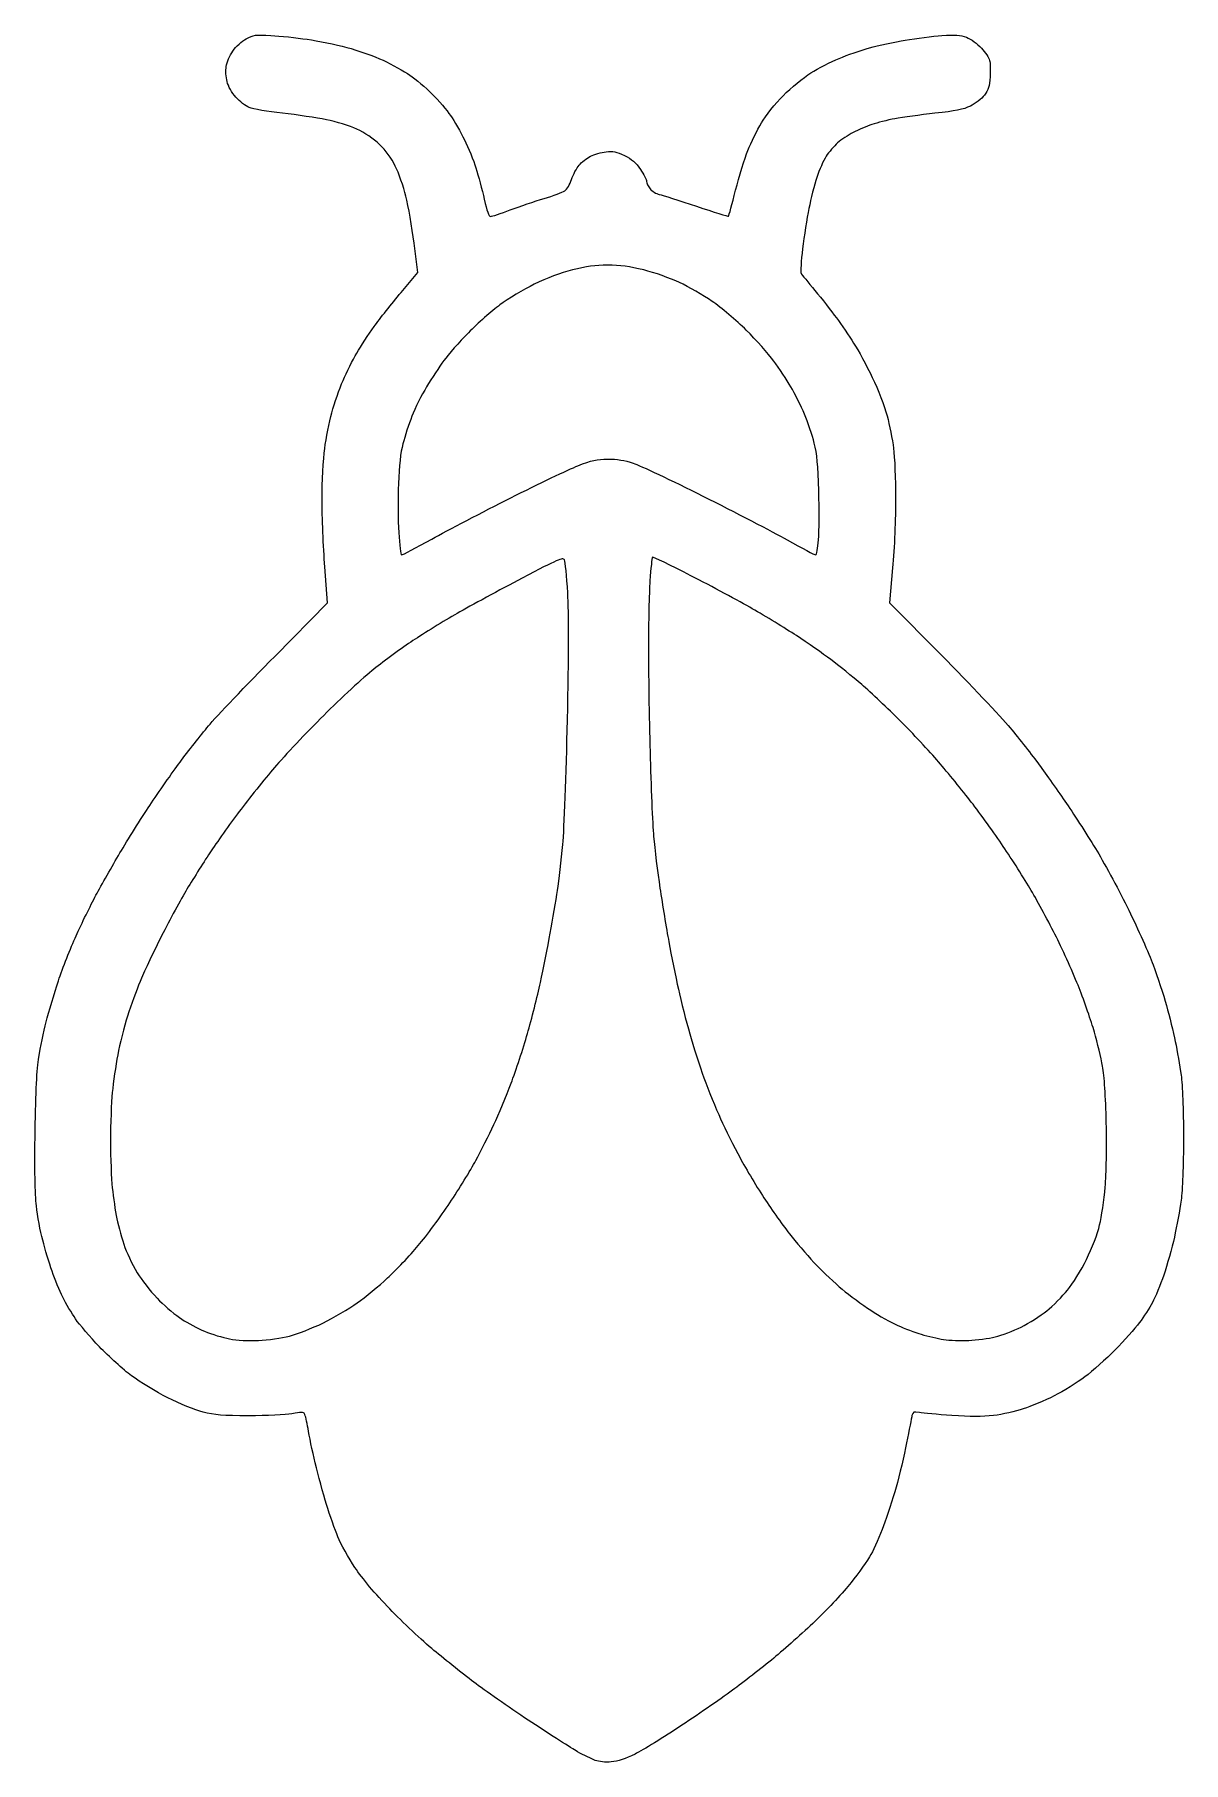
# Model space of a CAD drawing. Extents: x 1 to 50.8, y 1 to 75.9.
import ezdxf

# ---------------------------------------------------------------- set-up
doc = ezdxf.new("R2010")
doc.units = 0
doc.layers.add('Layer_1', color=7, linetype='CONTINUOUS')

msp = doc.modelspace()

# ---------------------------------------------------------------- linework, layer by layer
at = {"layer": 'Layer_1', "color": 7}
for points in [[(16.875685, 64.731356), (17.603027, 65.60051), (17.44292, 66.872029)], [(11.413909, 48.96665), (13.695087, 51.272936), (13.574404, 52.834529)], [(38.191057, 52.788864), (38.056717, 51.272102), (40.304667, 49.004459)], [(25.295989, 1.080567), (25.296038, 1.080437)]]:
    msp.add_lwpolyline(points, dxfattribs=at)
for points in [[(18.214431, 54.040238)], [(12.03655, 19.479371)], [(42.638668, 19.446061)]]:
    msp.add_lwpolyline(points, close=True, dxfattribs=at)
for points in [[(9.584782, 75.19982), (9.726107, 75.408685), (9.96149, 75.625158), (10.16626, 75.734581)], [(10.16626, 75.734581), (10.481448, 75.903009), (10.571198, 75.914882), (11.236596, 75.876169)], [(11.236596, 75.876169), (11.636061, 75.852929), (12.341336, 75.778789), (12.803874, 75.711409)], [(12.803874, 75.711409), (13.266412, 75.644029), (14.040496, 75.485319), (14.524059, 75.358712)], [(38.742127, 75.673448), (39.216117, 75.756358), (39.929107, 75.847049), (40.326537, 75.874985)], [(40.326537, 75.874985), (40.911537, 75.916105), (41.113887, 75.901055), (41.389138, 75.795935)], [(41.389138, 75.795935), (41.581138, 75.722605), (41.863728, 75.520061), (42.038378, 75.330594)], [(9.297105, 74.534738), (9.324735, 74.707529), (9.45419, 75.006815), (9.584782, 75.19982)], [(14.524059, 75.358712), (15.007621, 75.232106), (15.717115, 74.980311), (16.100711, 74.799167)], [(35.869327, 74.882798), (36.218497, 75.030372), (36.813817, 75.234722), (37.192257, 75.33691)], [(37.192257, 75.33691), (37.570697, 75.439098), (38.268137, 75.59054), (38.742127, 75.673448)], [(42.038378, 75.330594), (42.208468, 75.14607), (42.369848, 74.906556), (42.397008, 74.798341)], [(9.333215, 73.877651), (9.285725, 74.066259), (9.269475, 74.361948), (9.297105, 74.534738)], [(16.100711, 74.799167), (16.484306, 74.618024), (17.007001, 74.327993), (17.262254, 74.154654)], [(33.446076, 73.265102), (33.782466, 73.606099), (34.322476, 74.049207), (34.646086, 74.249788)], [(34.646086, 74.249788), (34.969696, 74.450369), (35.520156, 74.735223), (35.869327, 74.882798)], [(42.397008, 74.798341), (42.424208, 74.690127), (42.433308, 74.369365), (42.417208, 74.085539)], [(9.715209, 73.198857), (9.541853, 73.395799), (9.383847, 73.676573), (9.333215, 73.877651)], [(17.262254, 74.154654), (17.517507, 73.981315), (17.951986, 73.613857), (18.227762, 73.338079)], [(42.417208, 74.085539), (42.393408, 73.663377), (42.348708, 73.517871), (42.171648, 73.285777)], [(10.2988, 72.747907), (10.140429, 72.811197), (9.877813, 73.014129), (9.715209, 73.198857)], [(11.733536, 72.504878), (11.102802, 72.575248), (10.45717, 72.684613), (10.2988, 72.747907)], [(18.227762, 73.338079), (18.503539, 73.062304), (18.862099, 72.640808), (19.024563, 72.401424)], [(32.503006, 72.083499), (32.685306, 72.392386), (33.109686, 72.924107), (33.446076, 73.265102)], [(41.561518, 72.812595), (41.257088, 72.666105), (40.908697, 72.595322), (40.025657, 72.500556)], [(42.171648, 73.285777), (42.052108, 73.129041), (41.779038, 72.917268), (41.561518, 72.812595)], [(13.640308, 72.224477), (13.222317, 72.308327), (12.36427, 72.434506), (11.733536, 72.504878)], [(14.957781, 71.81445), (14.651162, 71.956116), (14.0583, 72.140628), (13.640308, 72.224477)], [(19.024563, 72.401424), (19.187027, 72.16204), (19.458122, 71.69095), (19.626994, 71.354559)], [(31.915936, 70.887824), (32.056526, 71.236559), (32.320716, 71.774613), (32.503006, 72.083499)], [(37.293677, 72.013003), (37.067797, 71.935293), (36.704407, 71.781214), (36.486157, 71.670613)], [(38.293947, 72.266143), (37.969677, 72.204633), (37.519557, 72.090716), (37.293677, 72.013003)], [(40.025657, 72.500556), (39.397487, 72.433146), (38.618227, 72.327656), (38.293947, 72.266143)], [(15.939544, 71.155613), (15.683917, 71.397373), (15.293668, 71.65926), (14.957781, 71.81445)], [(19.626994, 71.354559), (19.795866, 71.018168), (20.020082, 70.467709), (20.125251, 70.131317)], [(35.805507, 71.220908), (35.649406, 71.084171), (35.425736, 70.821277), (35.308466, 70.636699)], [(36.486157, 71.670613), (36.267897, 71.560013), (35.961597, 71.357645), (35.805507, 71.220908)], [(16.629719, 70.213476), (16.455354, 70.568156), (16.217762, 70.892484), (15.939544, 71.155613)], [(24.594126, 70.251721), (24.700725, 70.378407), (24.923583, 70.551257), (25.089365, 70.635833)], [(25.089365, 70.635833), (25.255147, 70.720413), (25.559211, 70.809554), (25.765061, 70.833934)], [(25.765061, 70.833934), (26.074204, 70.870544), (26.213444, 70.842034), (26.565203, 70.669904)], [(26.565203, 70.669904), (26.883292, 70.514277), (27.058129, 70.361971), (27.256037, 70.068094)], [(31.384136, 69.163639), (31.536036, 69.763206), (31.775346, 70.539089), (31.915936, 70.887824)], [(35.308466, 70.636699), (35.191186, 70.452122), (35.009256, 70.039277), (34.904176, 69.719268)], [(17.089216, 68.908076), (16.982737, 69.328565), (16.775963, 69.915995), (16.629719, 70.213476)], [(20.125251, 70.131317), (20.230421, 69.794926), (20.392147, 69.184261), (20.484644, 68.774284)], [(24.271593, 69.633855), (24.342383, 69.846996), (24.487527, 70.125036), (24.594126, 70.251721)], [(27.256037, 70.068094), (27.401768, 69.851696), (27.521003, 69.618617), (27.521003, 69.55014)], [(34.904176, 69.719268), (34.799096, 69.399258), (34.644326, 68.793396), (34.560236, 68.372906)], [(23.081879, 68.806759), (23.478664, 68.926149), (23.87971, 69.073893), (23.973092, 69.135079)], [(23.973092, 69.135079), (24.066472, 69.196269), (24.200799, 69.420714), (24.271593, 69.633855)], [(27.521003, 69.55014), (27.521003, 69.48166), (27.590233, 69.337631), (27.67484, 69.230066)], [(27.67484, 69.230066), (27.75945, 69.122502), (27.940069, 69.010573), (28.076216, 68.981335)], [(28.076216, 68.981335), (28.212362, 68.952095), (28.936345, 68.722024), (29.685065, 68.47006)], [(31.077166, 68.042731), (31.094066, 68.059661), (31.232236, 68.564072), (31.384136, 69.163639)], [(17.44292, 66.872029), (17.35486, 67.571366), (17.195694, 68.487586), (17.089216, 68.908076)], [(20.484644, 68.774284), (20.598836, 68.268146), (20.687041, 68.028871), (20.759428, 68.028871)], [(20.759428, 68.028871), (20.818068, 68.028871), (21.20228, 68.155054), (21.613244, 68.309278)], [(21.613244, 68.309278), (22.024208, 68.463502), (22.685094, 68.687369), (23.081879, 68.806759)], [(29.685065, 68.47006), (30.433786, 68.218095), (31.060236, 68.025797), (31.077166, 68.042731)], [(34.560236, 68.372906), (34.476136, 67.952417), (34.353276, 67.168389), (34.287186, 66.630623)], [(34.287186, 66.630623), (34.221086, 66.092858), (34.192486, 65.611206), (34.223486, 65.560287)], [(24.309971, 65.712142), (23.799824, 65.583919), (23.196915, 65.356869), (22.655909, 65.089235)], [(25.839024, 65.914502), (25.309424, 65.914043), (24.89532, 65.859262), (24.309971, 65.712142)], [(27.401752, 65.708447), (26.787268, 65.860262), (26.372602, 65.914938), (25.839024, 65.914502)], [(28.946843, 65.166103), (28.557079, 65.350736), (27.861787, 65.594791), (27.401752, 65.708447)], [(34.223486, 65.560287), (34.254586, 65.509367), (34.523666, 65.175275), (34.821556, 64.817859)], [(15.711364, 63.251767), (15.951703, 63.587507), (16.475647, 64.253322), (16.875685, 64.731356)], [(22.655909, 65.089235), (22.187689, 64.857608), (21.516817, 64.455436), (21.165083, 64.19552)], [(30.365766, 64.346272), (29.975125, 64.612545), (29.336605, 64.98147), (28.946843, 65.166103)], [(34.821556, 64.817859), (35.119436, 64.460443), (35.538446, 63.927186), (35.752677, 63.632844)], [(21.165083, 64.19552), (20.81335, 63.935603), (20.198733, 63.392165), (19.799268, 62.987878)], [(31.846346, 63.097611), (31.422666, 63.518101), (30.756406, 64.079998), (30.365766, 64.346272)], [(14.959897, 62.104977), (15.132866, 62.399971), (15.471026, 62.916027), (15.711364, 63.251767)], [(19.799268, 62.987878), (19.399803, 62.583593), (18.918151, 62.038822), (18.728931, 61.777276)], [(33.040176, 61.75969), (32.807246, 62.075057), (32.270026, 62.677121), (31.846346, 63.097611)], [(35.752677, 63.632844), (35.966917, 63.338501), (36.303847, 62.846493), (36.501427, 62.539495)], [(36.501427, 62.539495), (36.698997, 62.232496), (37.063137, 61.561625), (37.310627, 61.048669)], [(14.360969, 60.911408), (14.51741, 61.272877), (14.786928, 61.809983), (14.959897, 62.104977)], [(18.728931, 61.777276), (18.53971, 61.515731), (18.205752, 61.006481), (17.9868, 60.64561)], [(33.782886, 60.641477), (33.607326, 60.941127), (33.273106, 61.444323), (33.040176, 61.75969)], [(13.876525, 59.520045), (13.986528, 59.923826), (14.204527, 60.54994), (14.360969, 60.911408)], [(37.310627, 61.048669), (37.558107, 60.535713), (37.846457, 59.789188), (37.951387, 59.389723)], [(17.9868, 60.64561), (17.767848, 60.28474), (17.480681, 59.709366), (17.348652, 59.367002)], [(34.372206, 59.456462), (34.223636, 59.808571), (33.958446, 60.341828), (33.782886, 60.641477)], [(13.566612, 57.960135), (13.627062, 58.414305), (13.766523, 59.116264), (13.876525, 59.520045)], [(17.348652, 59.367002), (17.216623, 59.024638), (17.040419, 58.485434), (16.957088, 58.168772)], [(34.796456, 58.204644), (34.711656, 58.541035), (34.520766, 59.104353), (34.372206, 59.456462)], [(37.951387, 59.389723), (38.056327, 58.990258), (38.181837, 58.35379), (38.230307, 57.97535)], [(13.455212, 55.765247), (13.45603, 56.518265), (13.506162, 57.505965), (13.566612, 57.960135)], [(16.957088, 58.168772), (16.854228, 57.777895), (16.791925, 57.224791), (16.763055, 56.446233)], [(34.991676, 56.129298), (34.960576, 57.236066), (34.912976, 57.742178), (34.796456, 58.204644)], [(38.230307, 57.97535), (38.278807, 57.596909), (38.320007, 56.616404), (38.321907, 55.79645)], [(21.63415, 55.827882), (22.832545, 56.431401), (24.139884, 57.055352), (24.539349, 57.214439)], [(24.539349, 57.214439), (25.147674, 57.456706), (25.358789, 57.504179), (25.839044, 57.506704)], [(25.839044, 57.506704), (26.24582, 57.508804), (26.56795, 57.457304), (26.947607, 57.329326)], [(26.947607, 57.329326), (27.24195, 57.230106), (28.600895, 56.588141), (29.967485, 55.902728)], [(16.763055, 56.446233), (16.739665, 55.815499), (16.745835, 54.860797), (16.776775, 54.324673)], [(13.574404, 52.834529), (13.508024, 53.693405), (13.454391, 55.012228), (13.455212, 55.765247)], [(18.214448, 54.040238), (18.896889, 54.419923), (20.435756, 55.224363), (21.63415, 55.827882)], [(29.967485, 55.902728), (31.334076, 55.217315), (32.978086, 54.362533), (33.620856, 54.003212)], [(34.977976, 54.007738), (35.008076, 54.369549), (35.014276, 55.324251), (34.991676, 56.129298)], [(38.321907, 55.79645), (38.323907, 54.968578), (38.265707, 53.631137), (38.191057, 52.788864)], [(16.776775, 54.324673), (16.807705, 53.788549), (16.864655, 53.349902), (16.903322, 53.349902)], [(16.903322, 53.349902), (16.941992, 53.349902), (17.53199, 53.660554), (18.214431, 54.040238)], [(33.620856, 54.003212), (34.263616, 53.643892), (34.819586, 53.349902), (34.856346, 53.349902)], [(34.856346, 53.349902), (34.893146, 53.349902), (34.947846, 53.645929), (34.977976, 54.007738)], [(23.958602, 53.139113), (23.894222, 53.254148), (23.6789, 53.160693), (22.12916, 52.345121)], [(27.777863, 53.249935), (27.755553, 53.227625), (27.707123, 52.767936), (27.670229, 52.2284)], [(29.447245, 52.452033), (28.551393, 52.913187), (27.800171, 53.272243), (27.777863, 53.249935)], [(24.105433, 51.707604), (24.064803, 52.423225), (23.998733, 53.067404), (23.958602, 53.139113)], [(32.108176, 51.021073), (31.540516, 51.346946), (30.343096, 51.990878), (29.447245, 52.452033)], [(22.12916, 52.345121), (21.163098, 51.836715), (19.896933, 51.148627), (19.315461, 50.816036)], [(24.091753, 46.201582), (24.150463, 49.021387), (24.154963, 50.835067), (24.105433, 51.707604)], [(27.670229, 52.2284), (27.633339, 51.688864), (27.602909, 50.404535), (27.602609, 49.374336)], [(34.017276, 49.853805), (33.534936, 50.169929), (32.675836, 50.6952), (32.108176, 51.021073)], [(19.315461, 50.816036), (18.733987, 50.483445), (17.869159, 49.952208), (17.393618, 49.635509)], [(17.393618, 49.635509), (16.918077, 49.31881), (16.155295, 48.761292), (15.698546, 48.396578)], [(35.508096, 48.816216), (35.170486, 49.070766), (34.499616, 49.537681), (34.017276, 49.853805)], [(8.52665, 45.934063), (8.859995, 46.333528), (10.159261, 47.698192), (11.413909, 48.96665)], [(27.602609, 49.374336), (27.602303, 48.344137), (27.633539, 46.292165), (27.672009, 44.814399)], [(36.850647, 47.72734), (36.449857, 48.071672), (35.845717, 48.561666), (35.508096, 48.816216)], [(40.304667, 49.004459), (41.541048, 47.757255), (42.881018, 46.341172), (43.282388, 45.857609)], [(15.698546, 48.396578), (15.241798, 48.031866), (14.263437, 47.130763), (13.524411, 46.394128)], [(38.524227, 46.154474), (38.004547, 46.675217), (37.251427, 47.383007), (36.850647, 47.72734)], [(7.297046, 44.366784), (7.639984, 44.829323), (8.193306, 45.534598), (8.52665, 45.934063)], [(13.524411, 46.394128), (12.785385, 45.657494), (11.826811, 44.641949), (11.394246, 44.137362)], [(23.889894, 40.794574), (23.955274, 41.482065), (24.041686, 43.796803), (24.091753, 46.201582)], [(40.185367, 44.375049), (39.791427, 44.83299), (39.043917, 45.633731), (38.524227, 46.154474)], [(43.282388, 45.857609), (43.683758, 45.374046), (44.251888, 44.651569), (44.544908, 44.252104)], [(5.986277, 42.493696), (6.364262, 43.061356), (6.954109, 43.904246), (7.297046, 44.366784)], [(27.672009, 44.814399), (27.710479, 43.336632), (27.78029, 41.685255), (27.827149, 41.144674)], [(41.603418, 42.635124), (41.217428, 43.134141), (40.579307, 43.917109), (40.185367, 44.375049)], [(44.544908, 44.252104), (44.837918, 43.85264), (45.371888, 43.095759), (45.731508, 42.570147)], [(11.394246, 44.137362), (10.961681, 43.632774), (10.272674, 42.772683), (9.863121, 42.226046)], [(4.68836, 40.429474), (5.024228, 40.997134), (5.608291, 41.926035), (5.986277, 42.493696)], [(9.863121, 42.226046), (9.453567, 41.679405), (8.878288, 40.870924), (8.584724, 40.429404)], [(42.986758, 40.715444), (42.611908, 41.272245), (41.989398, 42.136105), (41.603418, 42.635124)], [(45.731508, 42.570147), (46.091118, 42.044535), (46.685988, 41.115634), (47.053449, 40.505924)], [(23.658011, 38.806804), (23.722671, 39.238914), (23.827021, 40.133414), (23.889894, 40.794574)], [(27.827149, 41.144674), (27.874009, 40.604094), (27.998171, 39.594134), (28.103066, 38.900324)], [(44.197108, 38.807124), (43.906268, 39.299904), (43.361608, 40.158644), (42.986758, 40.715444)], [(47.053449, 40.505924), (47.420899, 39.896214), (48.041519, 38.743694), (48.432589, 37.944764)], [(3.648365, 38.592554), (3.884493, 39.035194), (4.352491, 39.861814), (4.68836, 40.429474)], [(8.584724, 40.429404), (8.29116, 39.987894), (7.821558, 39.239054), (7.541166, 38.765324)], [(2.787251, 36.834144), (3.024735, 37.358614), (3.412236, 38.149904), (3.648365, 38.592554)], [(7.541166, 38.765324), (7.260775, 38.291594), (6.760449, 37.362694), (6.429333, 36.701104)], [(23.347901, 36.950814), (23.4538, 37.539504), (23.593349, 38.374694), (23.658011, 38.806804)], [(28.103066, 38.900324), (28.207962, 38.206524), (28.381079, 37.157204), (28.48777, 36.568524)], [(45.289418, 36.781124), (44.979498, 37.402644), (44.487958, 38.314344), (44.197108, 38.807124)], [(48.432589, 37.944764), (48.823669, 37.145834), (49.297059, 36.079324), (49.484569, 35.574733)], [(2.023489, 34.886663), (2.206074, 35.433293), (2.549766, 36.309664), (2.787251, 36.834144)], [(22.922605, 34.810143), (23.050619, 35.398823), (23.242003, 36.362134), (23.347901, 36.950814)], [(46.278178, 34.575263), (46.044288, 35.166973), (45.599348, 36.159614), (45.289418, 36.781124)], [(6.429333, 36.701104), (6.098216, 36.039514), (5.706776, 35.205783), (5.559467, 34.848363)], [(28.48777, 36.568524), (28.594462, 35.979834), (28.780485, 35.061763), (28.901155, 34.528363)], [(49.484569, 35.574733), (49.672069, 35.070143), (49.932389, 34.278863), (50.063049, 33.816323)], [(1.491987, 33.103943), (1.601728, 33.537803), (1.840904, 34.340023), (2.023489, 34.886663)], [(5.559467, 34.848363), (5.412158, 34.490953), (5.169724, 33.820083), (5.020725, 33.357543)], [(22.358335, 32.593013), (22.54067, 33.223753), (22.794591, 34.221453), (22.922605, 34.810143)], [(28.901155, 34.528363), (29.021825, 33.994953), (29.243215, 33.123203), (29.393145, 32.591123)], [(46.938689, 32.663943), (46.809299, 33.123463), (46.512068, 33.983553), (46.278178, 34.575263)], [(50.063049, 33.816323), (50.193709, 33.353783), (50.366849, 32.648503), (50.447789, 32.249043)], [(1.171342, 31.574893), (1.237952, 31.982023), (1.382246, 32.670093), (1.491987, 33.103943)], [(5.020725, 33.357543), (4.871726, 32.895003), (4.679022, 32.138123), (4.592494, 31.675583)], [(21.648298, 30.443653), (21.856484, 30.995073), (22.176001, 31.962283), (22.358335, 32.593013)], [(29.393145, 32.591123), (29.543065, 32.059053), (29.821215, 31.194783), (30.011255, 30.670523)], [(47.293999, 31.178613), (47.227999, 31.536033), (47.068089, 32.204433), (46.938689, 32.663943)], [(50.447789, 32.249043), (50.528689, 31.849583), (50.641169, 31.195913), (50.697659, 30.796443)], [(1.012649, 28.372222), (1.038949, 30.095442), (1.086589, 31.056883), (1.171342, 31.574893)], [(4.592494, 31.675583), (4.505964, 31.213043), (4.400123, 30.478323), (4.357288, 30.042862)], [(47.454479, 28.727702), (47.428879, 29.866992), (47.369979, 30.767543), (47.293999, 31.178613)], [(50.697659, 30.796443), (50.762359, 30.338843), (50.800349, 29.334752), (50.800349, 28.082372)], [(4.357288, 30.042862), (4.314458, 29.607412), (4.280008, 28.661312), (4.280728, 27.940422)], [(20.898192, 28.647022), (21.102564, 29.083752), (21.440112, 29.892242), (21.648298, 30.443653)], [(30.011255, 30.670523), (30.201285, 30.146272), (30.525656, 29.349452), (30.732076, 28.899812)], [(20.117025, 27.088432), (20.342294, 27.508912), (20.693819, 28.210282), (20.898192, 28.647022)], [(30.732076, 28.899812), (30.938496, 28.450172), (31.319356, 27.686642), (31.578436, 27.203072)], [(47.407379, 25.936842), (47.459979, 26.532172), (47.478779, 27.644402), (47.454479, 28.727702)], [(1.066089, 25.126892), (1.005089, 25.651582), (0.987469, 26.721912), (1.012649, 28.372222)], [(4.280728, 27.940422), (4.281455, 27.219532), (4.315918, 26.302872), (4.357308, 25.903412)], [(50.800349, 28.082372), (50.800349, 26.853552), (50.761849, 25.817302), (50.699419, 25.368312)], [(18.993591, 25.253562), (19.386211, 25.842252), (19.891756, 26.667942), (20.117025, 27.088432)], [(31.578436, 27.203072), (31.837516, 26.719512), (32.333476, 25.893822), (32.680566, 25.368212)], [(4.357308, 25.903412), (4.398698, 25.503942), (4.488008, 24.901882), (4.555774, 24.565491)], [(47.166239, 24.297541), (47.250739, 24.654771), (47.359249, 25.392452), (47.407379, 25.936842)], [(1.341265, 23.635201), (1.239977, 24.025041), (1.116148, 24.696301), (1.066089, 25.126892)], [(17.622373, 23.402211), (17.983925, 23.831771), (18.600972, 24.664881), (18.993591, 25.253562)], [(32.680566, 25.368212), (33.027666, 24.842602), (33.548016, 24.120121), (33.836906, 23.762711)], [(50.699419, 25.368312), (50.643919, 24.968842), (50.512239, 24.250381), (50.406809, 23.771731)], [(4.555774, 24.565491), (4.623544, 24.229101), (4.782015, 23.668761), (4.907942, 23.320291)], [(46.597038, 22.807051), (46.841139, 23.301021), (47.076009, 23.916041), (47.166239, 24.297541)], [(1.744818, 22.293381), (1.624152, 22.641541), (1.442553, 23.245361), (1.341265, 23.635201)], [(4.907942, 23.320291), (5.033868, 22.971831), (5.309892, 22.421721), (5.521329, 22.097831)], [(16.291696, 22.000241), (16.662018, 22.341761), (17.260823, 22.972641), (17.622373, 23.402211)], [(33.836906, 23.762711), (34.125786, 23.405291), (34.602166, 22.860161), (34.895516, 22.551311)], [(50.406809, 23.771731), (50.301389, 23.293081), (50.094419, 22.553401), (49.946869, 22.128001)], [(34.895516, 22.551311), (35.188866, 22.242461), (35.688026, 21.773951), (36.004767, 21.510191)], [(45.775078, 21.471131), (45.998588, 21.743351), (46.368468, 22.344511), (46.597038, 22.807051)], [(2.214841, 21.163411), (2.076994, 21.436731), (1.865484, 21.945221), (1.744818, 22.293381)], [(5.521329, 22.097831), (5.732765, 21.773941), (6.133291, 21.283741), (6.411388, 21.008501)], [(14.975655, 20.916401), (15.329156, 21.170991), (15.921375, 21.658721), (16.291696, 22.000241)], [(49.946869, 22.128001), (49.799319, 21.702601), (49.577919, 21.165321), (49.454869, 20.934051)], [(2.766051, 20.223361), (2.600731, 20.467071), (2.352687, 20.890101), (2.214841, 21.163411)], [(6.411388, 21.008501), (6.689484, 20.733251), (7.121001, 20.374331), (7.370313, 20.210901)], [(36.004767, 21.510191), (36.321507, 21.246431), (36.878097, 20.837031), (37.241637, 20.600411)], [(44.873748, 20.573721), (45.145968, 20.795081), (45.551568, 21.198911), (45.775078, 21.471131)], [(13.489154, 20.044941), (13.953229, 20.269651), (14.622154, 20.661801), (14.975655, 20.916401)], [(37.241637, 20.600411), (37.605177, 20.363791), (38.132937, 20.066861), (38.414417, 19.940571)], [(43.767178, 19.871221), (44.103568, 20.036241), (44.601528, 20.352371), (44.873748, 20.573721)], [(49.454869, 20.934051), (49.331809, 20.702791), (49.076459, 20.307141), (48.887429, 20.054851)], [(3.802996, 19.01306), (3.397995, 19.435011), (2.931369, 19.979651), (2.766051, 20.223361)], [(7.370313, 20.210901), (7.619625, 20.047471), (8.066089, 19.811881), (8.362456, 19.687361)], [(8.362456, 19.687361), (8.658822, 19.562841), (9.142913, 19.414701), (9.438213, 19.358151)], [(12.036554, 19.479341), (12.37141, 19.565741), (13.02508, 19.820241), (13.489154, 20.044941)], [(38.414417, 19.940571), (38.695907, 19.814271), (39.155347, 19.641641), (39.435387, 19.556951)], [(39.435387, 19.556951), (39.715437, 19.472251), (40.150987, 19.370931), (40.403277, 19.331791)], [(42.638658, 19.446041), (42.922958, 19.514841), (43.430788, 19.706201), (43.767178, 19.871221)], [(48.887429, 20.054851), (48.698399, 19.802561), (48.225879, 19.274781), (47.837399, 18.88202)], [(5.193024, 17.75564), (4.83351, 18.02526), (4.207997, 18.5911), (3.802996, 19.01306)], [(9.438213, 19.358151), (9.760449, 19.296451), (10.265521, 19.268751), (10.701423, 19.288851)], [(10.701423, 19.288851), (11.100888, 19.307251), (11.701695, 19.392991), (12.03655, 19.479371)], [(40.403277, 19.331791), (40.655577, 19.292691), (41.145447, 19.274191), (41.491878, 19.290791)], [(41.491878, 19.290791), (41.838318, 19.307391), (42.354378, 19.377191), (42.638668, 19.446061)], [(47.837399, 18.88202), (47.448909, 18.48925), (46.859329, 17.96235), (46.527218, 17.71113)], [(6.764117, 16.80405), (6.25953, 17.05779), (5.552538, 17.48601), (5.193024, 17.75564)], [(46.527218, 17.71113), (46.195118, 17.45991), (45.593058, 17.08904), (45.189298, 16.88698)], [(8.29317, 16.18511), (7.956777, 16.27181), (7.268704, 16.55031), (6.764117, 16.80405)], [(45.189298, 16.88698), (44.785548, 16.68492), (44.185728, 16.4295), (43.856358, 16.31936)], [(10.280937, 16.02416), (9.147632, 16.02716), (8.796862, 16.05536), (8.29317, 16.18511)], [(12.146173, 16.11276), (11.873866, 16.06156), (11.047125, 16.02226), (10.280937, 16.02416)], [(12.696434, 16.10576), (12.647024, 16.18566), (12.541228, 16.18706), (12.146173, 16.11276)], [(12.843285, 15.46962), (12.796165, 15.76506), (12.73008, 16.05132), (12.696434, 16.10576)], [(39.030997, 16.03138), (39.007897, 15.93158), (38.903427, 15.40273), (38.798757, 14.85609)], [(39.355807, 16.16526), (39.102687, 16.20776), (39.068507, 16.19366), (39.030997, 16.03138)], [(40.757647, 16.03448), (40.142217, 16.08028), (39.511397, 16.13911), (39.355807, 16.16526)], [(42.567048, 16.03517), (42.067158, 15.97437), (41.567778, 15.97417), (40.757647, 16.03448)], [(43.856358, 16.31936), (43.526988, 16.20923), (42.946808, 16.08135), (42.567048, 16.03517)], [(13.1556, 13.9768), (13.03095, 14.50242), (12.890408, 15.17418), (12.843285, 15.46962)], [(38.798757, 14.85609), (38.694097, 14.30946), (38.488607, 13.441889), (38.342127, 12.928169)], [(13.644652, 12.178069), (13.500324, 12.641759), (13.28025, 13.451189), (13.1556, 13.9768)], [(38.342127, 12.928169), (38.195637, 12.414449), (37.951037, 11.657559), (37.798567, 11.246209)], [(14.140551, 10.768809), (14.012136, 11.080219), (13.788982, 11.714389), (13.644652, 12.178069)], [(37.798567, 11.246209), (37.646097, 10.834859), (37.400867, 10.280179), (37.253627, 10.013599)], [(14.87945, 9.443409), (14.60147, 9.860969), (14.268965, 10.457399), (14.140551, 10.768809)], [(37.253627, 10.013599), (37.106387, 9.747009), (36.718407, 9.196549), (36.391467, 8.790349)], [(16.387949, 7.650478), (15.756535, 8.301189), (15.197598, 8.965519), (14.87945, 9.443409)], [(36.391467, 8.790349), (36.064527, 8.384159), (35.402616, 7.669938), (34.920566, 7.203208)], [(18.30422, 5.851068), (17.801965, 6.272188), (16.939644, 7.081918), (16.387949, 7.650478)], [(34.920566, 7.203208), (34.438516, 6.736478), (33.634316, 6.014008), (33.133446, 5.597708)], [(20.139083, 4.395908), (19.632163, 4.775128), (18.806474, 5.429958), (18.30422, 5.851068)], [(33.133446, 5.597708), (32.632586, 5.181408), (31.827146, 4.548858), (31.343586, 4.192038)], [(22.551582, 2.718597), (21.731627, 3.261898), (20.646003, 4.016688), (20.139083, 4.395908)], [(31.343586, 4.192038), (30.860016, 3.835208), (29.827905, 3.119668), (29.050005, 2.601927)], [(24.531511, 1.457107), (24.262504, 1.607617), (23.371536, 2.175287), (22.551582, 2.718597)], [(29.050005, 2.601927), (28.272099, 2.084187), (27.359801, 1.522987), (27.022675, 1.354797)], [(25.296038, 1.080437), (25.144555, 1.137037), (24.800518, 1.306587), (24.531511, 1.457107)], [(25.990565, 1.013267), (25.738672, 0.991767), (25.461505, 1.018267), (25.295989, 1.080567)], [(27.022675, 1.354797), (26.609258, 1.148557), (26.27327, 1.037377), (25.990565, 1.013267)]]:
    msp.add_open_spline(points, degree=3, dxfattribs=at)

doc.saveas('drawing.dxf')
